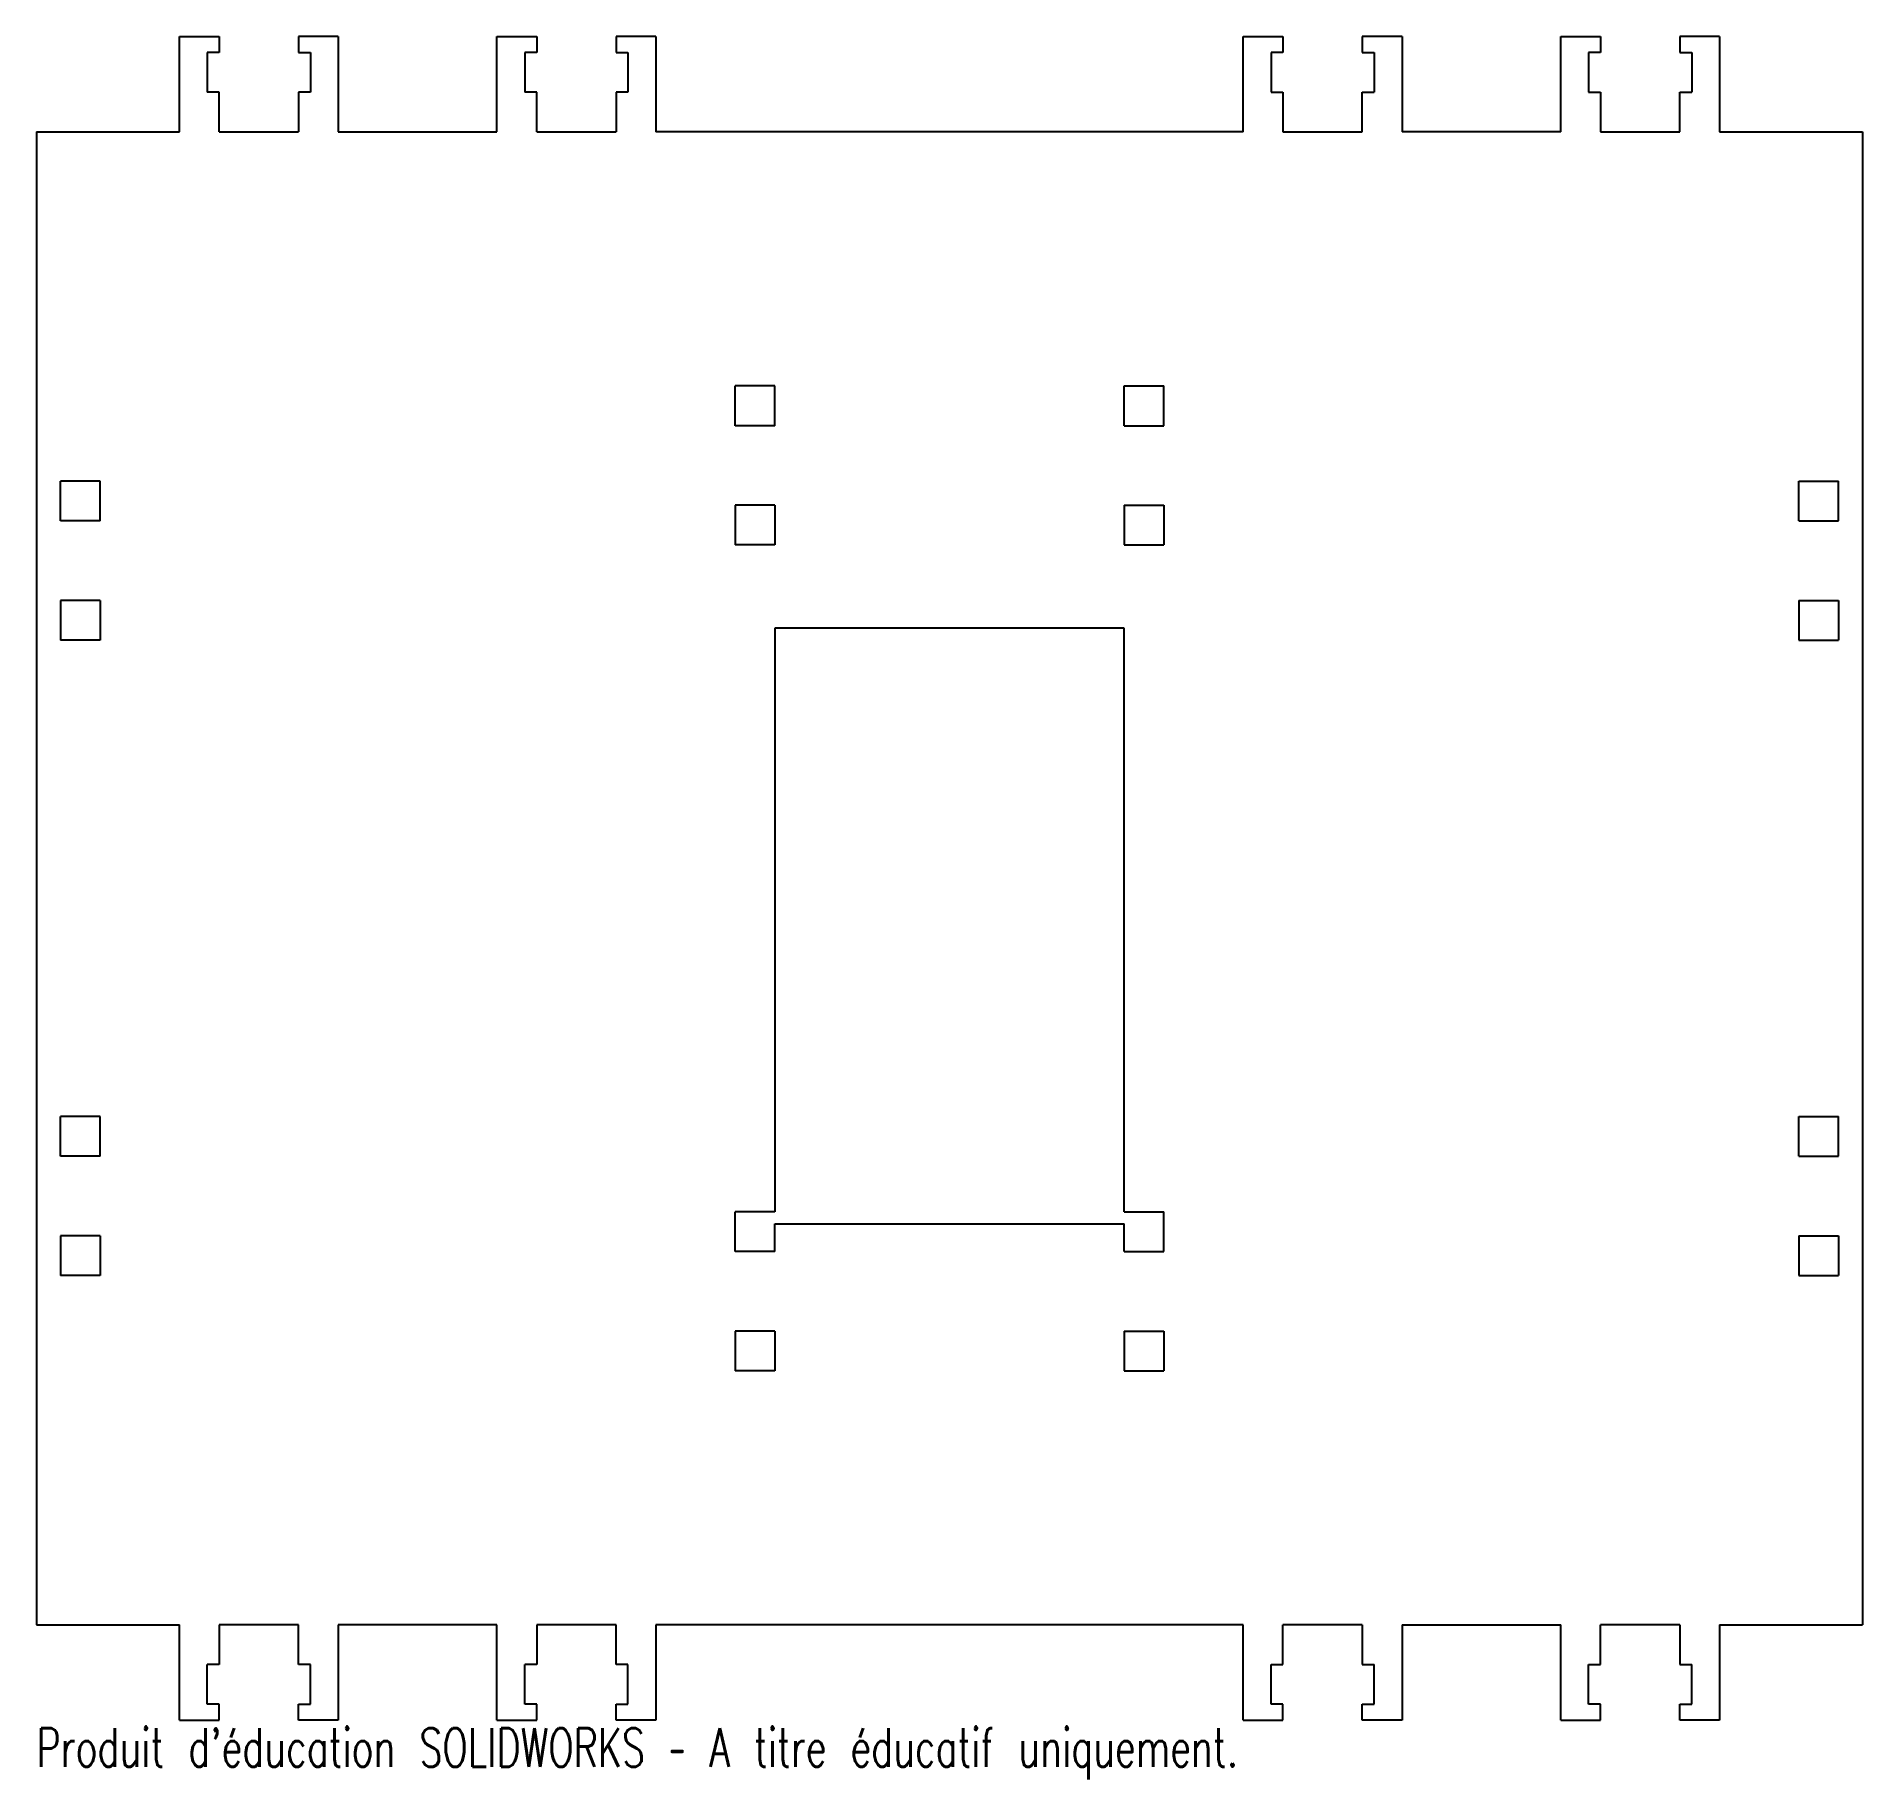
# Model space of a CAD drawing. Header units: millimetres. Extents: x -182 to 48, y -19 to 200.
import ezdxf

# ---------------------------------------------------------------- set-up
doc = ezdxf.new("R2010")
doc.units = ezdxf.units.MM
doc.styles.add('SLDTEXTSTYLE0', font='TXT', dxfattribs={"width": 0.7, "bigfont": 'bigfont'})

msp = doc.modelspace()

# ---------------------------------------------------------------- linework, layer by layer
at = {"color": 7, "linetype": 'Continuous', "lineweight": 25}
for p, q in [((-164, 200), (-159, 200)), ((-164, 188), (-164, 200)), ((-160.5, 198), (-160.5, 193)), ((-159, 198), (-160.5, 198)), ((-159, 200), (-159, 198)), ((-144, 200), (-149, 200)), ((-149, 200), (-149, 198)), ((-149, 198), (-147.5, 198)), ((-147.5, 198), (-147.5, 193)), ((-144, 200), (-144, 188)), ((-124, 200), (-119, 200)), ((-124, 188), (-124, 200)), ((-120.5, 198), (-120.5, 193)), ((-119, 198), (-120.5, 198)), ((-119, 200), (-119, 198)), ((-104, 200), (-109, 200)), ((-109, 200), (-109, 198)), ((-109, 198), (-107.5, 198)), ((-107.5, 198), (-107.5, 193)), ((-104, 200), (-104, 188)), ((-30, 200), (-25, 200)), ((-30, 188), (-30, 200)), ((-26.5, 198), (-26.5, 193)), ((-25, 198), (-26.5, 198)), ((-25, 200), (-25, 198)), ((-10, 200), (-15, 200)), ((-15, 200), (-15, 198)), ((-15, 198), (-13.5, 198)), ((-13.5, 198), (-13.5, 193)), ((-10, 200), (-10, 188)), ((10, 200), (15, 200)), ((10, 188), (10, 200)), ((13.5, 198), (13.5, 193)), ((15, 198), (13.5, 198)), ((15, 200), (15, 198)), ((30, 200), (25, 200)), ((25, 200), (25, 198)), ((25, 198), (26.5, 198)), ((26.5, 198), (26.5, 193)), ((30, 200), (30, 188)), ((-159, 193), (-160.5, 193)), ((-159, 188), (-159, 193)), ((-147.5, 193), (-149, 193)), ((-149, 193), (-149, 188)), ((-119, 193), (-120.5, 193)), ((-119, 188), (-119, 193)), ((-107.5, 193), (-109, 193)), ((-109, 193), (-109, 188)), ((-26.5, 193), (-25, 193)), ((-25, 193), (-25, 188)), ((-15, 193), (-13.5, 193)), ((-15, 188), (-15, 193)), ((13.5, 193), (15, 193)), ((15, 193), (15, 188)), ((25, 193), (26.5, 193)), ((25, 188), (25, 193)), ((-182, 188), (-164, 188)), ((-182, 188), (-182, 0)), ((-159, 188), (-149, 188)), ((-144, 188), (-124, 188)), ((-119, 188), (-109, 188)), ((-30, 188), (-104, 188)), ((-25, 188), (-15, 188)), ((10, 188), (-10, 188)), ((15, 188), (25, 188)), ((30, 188), (48, 188)), ((48, 188), (48, 0)), ((-89, 156), (-94, 156)), ((-94, 151), (-94, 156)), ((-89, 151), (-89, 156)), ((-45, 151), (-45, 156)), ((-45, 156), (-40, 156)), ((-40, 151), (-40, 156)), ((-89, 151), (-94, 151)), ((-45, 151), (-40, 151)), ((-174, 144), (-179, 144)), ((-179, 139), (-179, 144)), ((-174, 139), (-174, 144)), ((40, 139), (40, 144)), ((40, 144), (45, 144)), ((45, 139), (45, 144)), ((-94, 141), (-94, 136)), ((-89, 141), (-94, 141)), ((-89, 141), (-89, 136)), ((-45, 141), (-45, 136)), ((-45, 141), (-40, 141)), ((-40, 141), (-40, 136)), ((-174, 139), (-179, 139)), ((40, 139), (45, 139)), ((-89, 136), (-94, 136)), ((-45, 136), (-40, 136)), ((-179, 129), (-179, 124)), ((-174, 129), (-179, 129)), ((-174, 129), (-174, 124)), ((40, 129), (40, 124)), ((40, 129), (45, 129)), ((45, 129), (45, 124)), ((-89, 125.5), (-89, 52)), ((-45, 125.5), (-89, 125.5)), ((-45, 52), (-45, 125.5)), ((-174, 124), (-179, 124)), ((40, 124), (45, 124)), ((-174, 64), (-179, 64)), ((-179, 59), (-179, 64)), ((-174, 59), (-174, 64)), ((40, 59), (40, 64)), ((40, 64), (45, 64)), ((45, 59), (45, 64)), ((-174, 59), (-179, 59)), ((40, 59), (45, 59)), ((-94, 47), (-94, 52)), ((-89, 52), (-94, 52)), ((-45, 52), (-40, 52)), ((-40, 47), (-40, 52)), ((-179, 49), (-179, 44)), ((-174, 49), (-179, 49)), ((-174, 49), (-174, 44)), ((-89, 50.5), (-45, 50.5)), ((-89, 47), (-89, 50.5)), ((-45, 47), (-45, 50.5)), ((40, 49), (40, 44)), ((40, 49), (45, 49)), ((45, 49), (45, 44)), ((-89, 47), (-94, 47)), ((-45, 47), (-40, 47)), ((-174, 44), (-179, 44)), ((40, 44), (45, 44)), ((-94, 37), (-94, 32)), ((-89, 37), (-94, 37)), ((-89, 37), (-89, 32)), ((-45, 37), (-45, 32)), ((-45, 37), (-40, 37)), ((-40, 37), (-40, 32)), ((-89, 32), (-94, 32)), ((-45, 32), (-40, 32)), ((-182, 0), (-164, 0)), ((-164, -12), (-164, 0)), ((-159, 0), (-159, -5)), ((-149, 0), (-159, 0)), ((-149, -5), (-149, 0)), ((-144, 0), (-144, -12)), ((-124, 0), (-144, 0)), ((-124, -12), (-124, 0)), ((-119, 0), (-119, -5)), ((-109, 0), (-119, 0)), ((-109, -5), (-109, 0)), ((-104, 0), (-104, -12)), ((-30, 0), (-104, 0)), ((-30, -12), (-30, 0)), ((-25, -5), (-25, 0)), ((-15, 0), (-25, 0)), ((-15, 0), (-15, -5)), ((-10, 0), (-10, -12)), ((-10, 0), (10, 0)), ((10, -12), (10, 0)), ((15, -5), (15, 0)), ((25, 0), (15, 0)), ((25, 0), (25, -5)), ((30, 0), (30, -12)), ((30, 0), (48, 0)), ((-160.5, -10), (-160.5, -5)), ((-159, -5), (-160.5, -5)), ((-147.5, -5), (-149, -5)), ((-147.5, -10), (-147.5, -5)), ((-120.5, -10), (-120.5, -5)), ((-119, -5), (-120.5, -5)), ((-107.5, -5), (-109, -5)), ((-107.5, -10), (-107.5, -5)), ((-26.5, -10), (-26.5, -5)), ((-26.5, -5), (-25, -5)), ((-15, -5), (-13.5, -5)), ((-13.5, -10), (-13.5, -5)), ((13.5, -10), (13.5, -5)), ((13.5, -5), (15, -5)), ((25, -5), (26.5, -5)), ((26.5, -10), (26.5, -5)), ((-159, -10), (-160.5, -10)), ((-159, -12), (-159, -10)), ((-149, -10), (-147.5, -10)), ((-149, -12), (-149, -10)), ((-119, -10), (-120.5, -10)), ((-119, -12), (-119, -10)), ((-109, -10), (-107.5, -10)), ((-109, -12), (-109, -10)), ((-25, -10), (-26.5, -10)), ((-25, -12), (-25, -10)), ((-15, -10), (-13.5, -10)), ((-15, -12), (-15, -10)), ((15, -10), (13.5, -10)), ((15, -12), (15, -10)), ((25, -10), (26.5, -10)), ((25, -12), (25, -10)), ((-164, -12), (-159, -12)), ((-144, -12), (-149, -12)), ((-124, -12), (-119, -12)), ((-104, -12), (-109, -12)), ((-30, -12), (-25, -12)), ((-10, -12), (-15, -12)), ((10, -12), (15, -12)), ((30, -12), (25, -12))]:
    msp.add_line(p, q, dxfattribs=at)

# ---------------------------------------------------------------- texts
at = {"color": 7, "linetype": 'Continuous', "insert": (-182, -13.02), "char_height": 4.8336, "attachment_point": 1, "style": 'SLDTEXTSTYLE0'}
msp.add_mtext("Produit d'éducation SOLIDWORKS – A titre éducatif uniquement.", dxfattribs=at)

doc.saveas('drawing.dxf')
